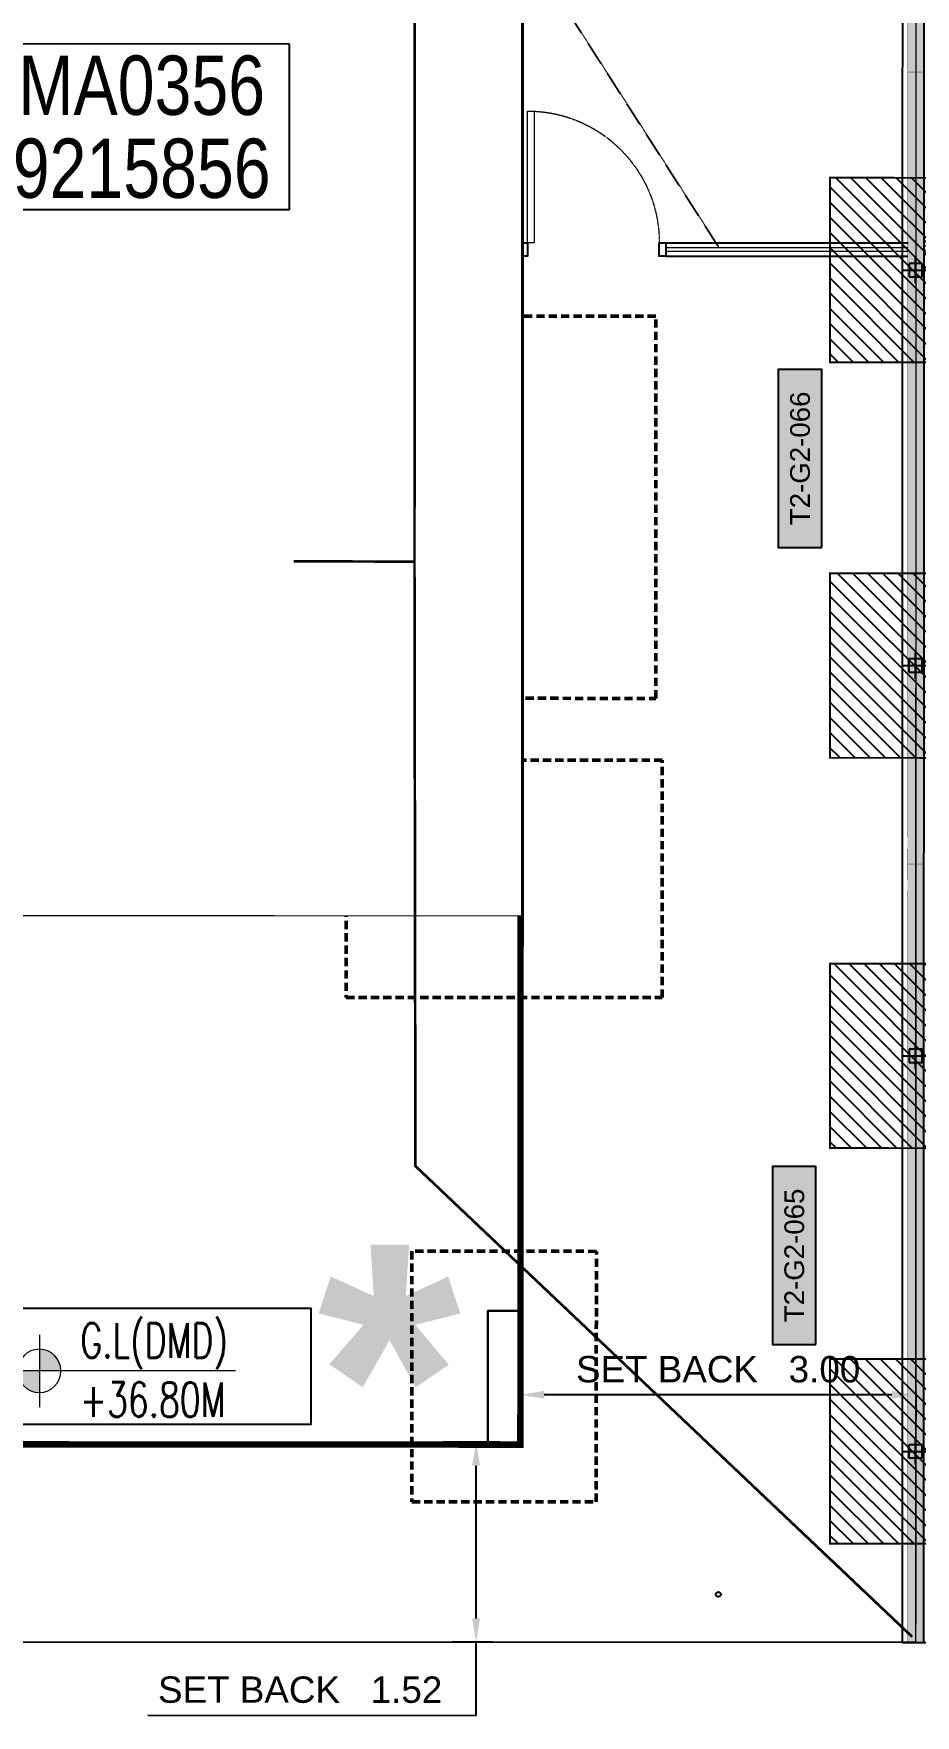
# Model space of a CAD drawing. Header units: centimetres. Extents: x -6122352 to 6876996, y -1694241 to 2592194.
# Drawn here: x 169934 to 176629, y -66734 to -53977 of the extents above; entities that cross this region are included whole.
import ezdxf
from ezdxf.enums import TextEntityAlignment as Align
from ezdxf.xclip import XClip

# ---------------------------------------------------------------- set-up
doc = ezdxf.new("R2010")
doc.units = ezdxf.units.CM
doc.header["$MEASUREMENT"] = 0
doc.header["$XCLIPFRAME"] = 2
doc.header["$PDMODE"] = 66
doc.header["$PDSIZE"] = 100
for name, pattern in [('23585-XR-AR-END-GROUND FLOOR$0$XR-END-GROUND FLOOR PLAN$0$HIDDEN2', [0.1875, 0.125, -0.0625]), ('CENTER', [2, 1.25, -0.25, 0.25, -0.25]), ('DASHED2', [0.375, 0.25, -0.125]), ('XR-AR-END-SETTING OUT PLAN$0$23261-XR-AR-SI-GF$0$HIDDEN', [0.375, 0.25, -0.125]), ('XR-AR-END-SETTING OUT PLAN$0$23585-XR-AR-END-GROUND FLOOR$0$23261-XR-AR-SI-GF$0$HIDDEN', [0.375, 0.25, -0.125]), ('XR-AR-END-SETTING OUT PLAN$0$23585-XR-AR-END-GROUND FLOOR$0$945-4P-1-101-GROUND FLOOR PLAN$0$XR-MIDDLE-GROUND FLOOR PLAN$0$HIDDEN2', [0.1875, 0.125, -0.0625]), ('XR-AR-END-SETTING OUT PLAN$0$23585-XR-AR-END-GROUND FLOOR$0$XR-END-GROUND FLOOR PLAN$0$HIDDEN2', [0.1875, 0.125, -0.0625]), ('XR-AR-END-SETTING OUT PLAN$0$23585-XR-AR-END-GROUND FLOOR$0$XR-END-GROUND FLOOR PLAN$0$xf_6a1$0$DASHED', [0.75, 0.5, -0.25])]:
    doc.linetypes.add(name, pattern=pattern)
doc.layers.get('Defpoints').update_dxf_attribs({"color": 255, "linetype": 'CENTER'})
for name, color, linetype, lineweight, true_color in [('08-Compound Wall-2', 6, 'Continuous', 25, 0xff00ff), ('08-Compound Wall-3', 5, 'Continuous', 25, 0x0000ff), ('23585-XR-AR-DAMAC PLOT LIMITS$0$1-End units', 7, 'Continuous', 5, 0xf8991e)]:
    doc.layers.add(name, color=color, linetype=linetype, lineweight=lineweight, true_color=true_color)
for name, color, linetype in [('23585-XR-AR-BOUNDARY WALLS AND SETBACKS$0$setback', 7, 'XR-AR-END-SETTING OUT PLAN$0$23261-XR-AR-SI-GF$0$HIDDEN'), ('@MI-FOOTINGS', 7, 'Continuous'), ('@MI-MEP', 7, 'Continuous'), ('@MI-REF LAYER', 7, 'Continuous'), ('@MI-TYPE-02', 6, 'Continuous'), ('B_TH_4', 7, 'Continuous'), ('PANEL-TAGS', 7, 'Continuous'), ('S-DIMENSION', 251, 'Continuous'), ('XR-AR-END-SETTING OUT PLAN$0$23585-XR-AR-END-GROUND FLOOR$0$A-Flor-Strs', 1, 'Continuous'), ('XREF1$0$S-LEVELS', 2, 'Continuous'), ('XREF1$0$TYPICAL NEW PROFILE', 3, 'Continuous')]:
    doc.layers.add(name, color=color, linetype=linetype)
for name, color, linetype, lineweight in [('23585-XR-AR-END-GROUND FLOOR$0$A-LOVR-PLAN', 251, 'Continuous', 9), ('@ Foundations', 4, 'DASHED2', 50), ('A-ANNO-TEXT', 3, 'Continuous', 25), ('XR-AR-END-SETTING OUT PLAN$0$23585-XR-AR-END-GROUND FLOOR$0$A-DOOR-FULL', 1, 'Continuous', 9), ('XR-AR-END-SETTING OUT PLAN$0$23585-XR-AR-END-GROUND FLOOR$0$A-EQUP-KITN-PLAN', 202, 'Continuous', 9), ('XR-AR-END-SETTING OUT PLAN$0$23585-XR-AR-END-GROUND FLOOR$0$A-FLOR-OVHD', 9, 'XR-AR-END-SETTING OUT PLAN$0$23585-XR-AR-END-GROUND FLOOR$0$23261-XR-AR-SI-GF$0$HIDDEN', 15), ('XR-AR-END-SETTING OUT PLAN$0$23585-XR-AR-END-GROUND FLOOR$0$A-GLAZ-SILL', 8, 'Continuous', 5), ('XR-AR-END-SETTING OUT PLAN$0$23585-XR-AR-END-GROUND FLOOR$0$A-GLAZ-WNDO', 232, 'Continuous', 9), ('XR-AR-END-SETTING OUT PLAN$0$23585-XR-AR-END-GROUND FLOOR$0$A-LOVR-PLAN', 111, 'Continuous', 9), ('XR-AR-END-SETTING OUT PLAN$0$23585-XR-AR-END-GROUND FLOOR$0$A-WALL', 7, 'Continuous', 30), ('XR-AR-END-SETTING OUT PLAN$0$23585-XR-AR-END-GROUND FLOOR$0$S-COLS', 51, 'Continuous', 40), ('XR-AR-END-SETTING OUT PLAN$0$23585-XR-AR-END-GROUND FLOOR$0$S-COLS-PATT', 8, 'Continuous', 5), ('XREF1$0$36-TAGLVL', 23, 'Continuous', 9)]:
    doc.layers.add(name, color=color, linetype=linetype, lineweight=lineweight)
doc.styles.add('Arial', font='arialbd.ttf')
doc.styles.add('PANELTAG_STYLE', font='arial.ttf')
doc.styles.get("Standard").update_dxf_attribs({"font": 'arial.ttf'})
doc.styles.add('Xref group 33-41$0$Overall SOP Plan$0$LAC-609-NG10-1-XREF-GRID-125SC$0$GRID-DIM-NO', font='arial.ttf', dxfattribs={"width": 0.8})
doc.styles.add('XREF1$0$DLT_TEXT', font='romans.shx', dxfattribs={"width": 0.7})
doc.dimstyles.new('LEADER', dxfattribs={"dimtxt": 0.18, "dimasz": 0.25, "dimexe": 0.18, "dimexo": 0.0625, "dimgap": 0.09, "dimtad": 0, "dimtih": 1, "dimtoh": 1, "dimdec": 4, "dimzin": 0, "dimdsep": 46, "dimtxsty": 'Standard', "dimblk": 'DOT', "dimcen": 0.09, "dimadec": 0, "dimazin": 0, "dimtfac": 1, "dimtdec": 4, "dimtofl": 0, "dimtmove": 0, "dimatfit": 3, "dimldrblk": 'DOT', "dimfxl": 1, "dimtolj": 1, "dimtzin": 0, "dimarcsym": 0})
doc.dimstyles.get("Standard").update_dxf_attribs({"dimtxt": 5, "dimasz": 0.5, "dimexe": 0.18, "dimexo": 0.0625, "dimgap": 0.09, "dimtad": 0, "dimtih": 1, "dimtoh": 1, "dimdec": 0, "dimzin": 0, "dimdsep": 46, "dimtxsty": 'Standard', "dimcen": 0.09, "dimadec": 0, "dimazin": 0, "dimtfac": 1, "dimtdec": 0, "dimtofl": 0, "dimtmove": 0, "dimatfit": 3, "dimfxl": 1, "dimtolj": 1, "dimtzin": 0, "dimarcsym": 0})

# ---------------------------------------------------------------- blocks, each defined once
blk = doc.blocks.new('23585-XR-AR-BOUNDARY WALLS AND SETBACKS')
at = {"layer": '08-Compound Wall-2'}
for points in [[(496559.739208506, 2768982.327076891), (496542.1177823653, 2768998.473096721), (496536.004029565, 2768991.800742978), (496531.950629939, 2768987.376943386), (496527.8972299393, 2768982.953143387), (496523.8438284184, 2768978.529541727), (496519.7902282792, 2768974.105741575), (496513.7425409908, 2768967.50540123), (496531.3636134808, 2768951.358759696)], [(496559.7392339221, 2768982.327053603), (496559.806899999, 2768982.4009), (496559.8743489552, 2768982.474511827)]]:
    blk.add_lwpolyline(points, dxfattribs=at)
at = {"layer": '23585-XR-AR-BOUNDARY WALLS AND SETBACKS$0$setback', "ltscale": 40, "const_width": 0.05}
blk.add_lwpolyline([(496556.6741001542, 2768981.202274867), (496542.2967960276, 2768994.375796448), (496538.1421869831, 2768989.841589371), (496534.0887982166, 2768985.417801631), (496530.0353982168, 2768980.994001632), (496525.9819525767, 2768976.570351822), (496521.9283484083, 2768972.146547273), (496517.7722339163, 2768967.610636459), (496532.1492828215, 2768954.436577055), (496536.3057524819, 2768958.97285092), (496540.3591508893, 2768963.396649184), (496544.4125508901, 2768967.820449183), (496548.4659508895, 2768972.244249184), (496552.5193508902, 2768976.668049183)], close=True, dxfattribs=at)
blk = doc.blocks.new('A$C9d9485f6')
at = {"layer": 'A-ANNO-TEXT', "rotation": 312.4881850805905}
blk.add_blockref('23585-XR-AR-BOUNDARY WALLS AND SETBACKS', (-2377088.534775567, -1504219.252137818), dxfattribs=at)
blk = doc.blocks.new('23585-XR-AR-DAMAC PLOT LIMITS')
at = {"layer": '23585-XR-AR-DAMAC PLOT LIMITS$0$1-End units', "color": 251, "true_color": 0x636466}
blk.add_lwpolyline([(496535.9303000001, 2768991.8683), (496542.1118999999, 2768998.614700001), (496559.8069000002, 2768982.400900001), (496553.6253000004, 2768975.6547)], close=True, dxfattribs=at)
blk = doc.blocks.new('A$Cf093b529')
at = {"layer": 'A-ANNO-TEXT'}
blk.add_blockref('23585-XR-AR-DAMAC PLOT LIMITS', (-495391.9901121984, -2768603.441896566), dxfattribs=at)
blk = doc.blocks.new('XR-AR-END-SETTING OUT PLAN$0$23585-XR-AR-END-GROUND FLOOR$0$XR-END-GROUND FLOOR PLAN$0$A$C69996ABC')
at = {"layer": 'XR-AR-END-SETTING OUT PLAN$0$23585-XR-AR-END-GROUND FLOOR$0$A-GLAZ-SILL'}
blk.add_line((0.2499999770720933, 0.9999993968456202), (0.249999977072207, 0.0999993968456252), dxfattribs=at)
at = {"layer": 'XR-AR-END-SETTING OUT PLAN$0$23585-XR-AR-END-GROUND FLOOR$0$A-GLAZ-WNDO'}
for p, q in [((-2.292778056300904e-08, 0.9999993968456202), (-2.292778056300904e-08, 0.9499993968456231)), ((0.2499999770720933, 0.9999993968456202), (-2.292778056300904e-08, 0.9999993968456202)), ((-2.292778056300904e-08, 0.9499993968456231), (0.1499999770722127, 0.9499993968456231)), ((-2.292778056300904e-08, 0.9499993968456231), (-2.292778056300904e-08, 0.1499993968456224)), ((0.1499999770722127, 0.9499993968456231), (0.1499999770722127, 0.9999993968456202)), ((0.1499999770722109, 0.999999396845622), (0.1499999770722127, 0.09999939684562342)), ((0.1499999770722127, 0.1499993968456224), (-2.292778056300904e-08, 0.1499993968456224)), ((-2.292787470992153e-08, 0.09999939684561099), (-2.292787470992153e-08, 0.1499993968456099)), ((0.1499999770722127, 0.0999993968456252), (0.1499999770722127, 0.1499993968456224)), ((0.249999977072207, 0.0999993968456252), (-2.292778056300904e-08, 0.0999993968456252))]:
    blk.add_line(p, q, dxfattribs=at)
blk.add_lwpolyline([(-2.292779299750691e-08, 0.9499993968456231), (-2.292779299750691e-08, 0.1499993968456224), (0.04999997707220416, 0.1499993968456224), (0.04999997707220416, 0.9499993968456231)], close=True, dxfattribs=at)
blk.add_lwpolyline([(0.04999997707215442, 0.0999993968456181), (-2.292784451185526e-08, 0.0999993968456181)], dxfattribs=at)
blk = doc.blocks.new('*U35')
for points in [[(91, -5.684341886080801e-14), (41, -5.684341886080801e-14), (41, 1021), (91, 1021)], [(0, 0), (38, -5.684341886080801e-14), (38, -50), (50, -50), (50, -249.999999999997), (0, -249.999999999997)], [(1100, 2.842170943040401e-14), (1062, -2.842170943040401e-14), (1062, -49.99999999999997), (1050, -49.99999999999997), (1050, -249.999999999997), (1100, -249.999999999997)]]:
    blk.add_lwpolyline(points, close=True)
at = {"color": 8, "linetype": 'XR-AR-END-SETTING OUT PLAN$0$23585-XR-AR-END-GROUND FLOOR$0$XR-END-GROUND FLOOR PLAN$0$HIDDEN2'}
blk.add_arc((41, -5.684341886080801e-14), 1021, 1.594950045944486e-15, 90, dxfattribs=at)
at = {"layer": 'XR-AR-END-SETTING OUT PLAN$0$23585-XR-AR-END-GROUND FLOOR$0$A-GLAZ-SILL', "linetype": 'XR-AR-END-SETTING OUT PLAN$0$23585-XR-AR-END-GROUND FLOOR$0$945-4P-1-101-GROUND FLOOR PLAN$0$XR-MIDDLE-GROUND FLOOR PLAN$0$HIDDEN2', "ltscale": 3}
blk.add_lwpolyline([(0, 0), (1100, 0), (1100, -249.999999999997), (0, -249.999999999997)], close=True, dxfattribs=at)
blk = doc.blocks.new('*U37')
for points in [[(91, -5.684341886080801e-14), (41, -5.684341886080801e-14), (41, 1021), (91, 1021)], [(0, 0), (38, -5.684341886080801e-14), (38, -50), (50, -50), (50, -109.9999999801787), (0, -109.9999999801787)], [(1100, 2.842170943040401e-14), (1062, -2.842170943040401e-14), (1062, -49.99999999999997), (1050, -49.99999999999997), (1050, -109.9999999801786), (1100, -109.9999999801786)]]:
    blk.add_lwpolyline(points, close=True)
at = {"color": 8, "linetype": 'XR-AR-END-SETTING OUT PLAN$0$23585-XR-AR-END-GROUND FLOOR$0$XR-END-GROUND FLOOR PLAN$0$HIDDEN2'}
blk.add_arc((41, -5.684341886080801e-14), 1021, 1.594950045944486e-15, 90, dxfattribs=at)
at = {"layer": 'XR-AR-END-SETTING OUT PLAN$0$23585-XR-AR-END-GROUND FLOOR$0$A-GLAZ-SILL', "linetype": 'XR-AR-END-SETTING OUT PLAN$0$23585-XR-AR-END-GROUND FLOOR$0$945-4P-1-101-GROUND FLOOR PLAN$0$XR-MIDDLE-GROUND FLOOR PLAN$0$HIDDEN2', "ltscale": 3}
blk.add_lwpolyline([(0, 0), (1100, 0), (1100, -109.9999999801786), (0, -109.9999999801786)], close=True, dxfattribs=at)
blk = doc.blocks.new('XR-AR-END-SETTING OUT PLAN$0$23585-XR-AR-END-GROUND FLOOR$0$XR-END-GROUND FLOOR PLAN$0$A$C45491A9B')
blk.add_lwpolyline([(-50, 0), (0, 0), (0, 1000), (-50, 1000)], close=True)
at = {"color": 8, "linetype": 'XR-AR-END-SETTING OUT PLAN$0$23585-XR-AR-END-GROUND FLOOR$0$XR-END-GROUND FLOOR PLAN$0$HIDDEN2'}
blk.add_arc((0, -4.547473508864641e-13), 1000, 90, 180, dxfattribs=at)
blk = doc.blocks.new('XR-AR-END-SETTING OUT PLAN$0$23585-XR-AR-END-GROUND FLOOR$0$A$C75a8815d')
at = {"layer": 'XR-AR-END-SETTING OUT PLAN$0$23585-XR-AR-END-GROUND FLOOR$0$S-COLS', "color": 252, "lineweight": 30}
for points in [[(-0.02841067314147949, 3499.999932765961), (-0.02841019630432129, 2699.999933242798), (249.9715893268585, 2699.999932765961), (249.9715902805328, 3499.999933004379)], [(3.814697265625e-06, 0.001664876937866211), (3.814697265625e-06, 550.001665353775), (250.0000038146973, 550.0016646385193), (250.0000038146973, 0.001665115356445312)], [(-0.02838230133056641, -3999.998283624649), (-0.0283818244934082, -2999.99828338623), (249.9716181755066, -2999.998282670975), (249.9716184139252, -3999.998283147812)]]:
    blk.add_lwpolyline(points, close=True, dxfattribs=at)
blk = doc.blocks.new('23585-XR-AR-END-GROUND FLOOR$0$XR-END-GROUND FLOOR PLAN$0$A$C45491A9B')
blk.add_lwpolyline([(-50, 0), (0, 0), (0, 1000), (-50, 1000)], close=True)
at = {"color": 8, "linetype": '23585-XR-AR-END-GROUND FLOOR$0$XR-END-GROUND FLOOR PLAN$0$HIDDEN2'}
blk.add_arc((0, -4.547473508864641e-13), 1000, 90, 180, dxfattribs=at)
blk = doc.blocks.new('XR-AR-END-SETTING OUT PLAN')
at = {"layer": '08-Compound Wall-3'}
for p, q in [((1900.044146533911, 10600.0005848068), (-523.2971514484661, 10600.00058478686)), ((1900.044146533911, 10500.00058480681), (-523.2971514474184, 10500.00058478684))]:
    blk.add_line(p, q, dxfattribs=at)
for points in [[(1950.044146533911, 10600.00060864944), (1900.044146533911, 10600.00060864944), (1900.044145320485, 10500.00060864944), (1950.044146842208, 10500.00060864944)], [(3000.044145816123, 10600.00056898237), (2950.044145816123, 10600.00056898237), (2950.044144602697, 10500.00056898237), (3000.04414612442, 10500.00056898237)]]:
    blk.add_lwpolyline(points, close=True, dxfattribs=at)
at = {"layer": '23585-XR-AR-END-GROUND FLOOR$0$A-LOVR-PLAN'}
blk.add_lwpolyline([(1900.044146533911, 10600.00063503276), (1900.044146533911, 10500.00063249208)], dxfattribs=at)
blk.add_lwpolyline([(1900.044146839268, 10534.99812595142), (1900.044146839268, 10564.99812595142), (-523.3010777489098, 10564.99812655811), (-523.3010777489098, 10534.99812655811)], close=True, dxfattribs=at)
at = {"layer": 'XR-AR-END-SETTING OUT PLAN$0$23585-XR-AR-END-GROUND FLOOR$0$A-EQUP-KITN-PLAN', "color": 8}
for p, q in [((3850.109238997102, 11100.00033140182), (3850.107901349664, 13149.99880361557)), ((5650.107138469815, 11100.00778436661), (3850.109238997102, 11100.00033140182))]:
    blk.add_line(p, q, dxfattribs=at)
at = {"layer": 'XR-AR-END-SETTING OUT PLAN$0$23585-XR-AR-END-GROUND FLOOR$0$A-EQUP-KITN-PLAN', "color": 8, "linetype": 'XR-AR-END-SETTING OUT PLAN$0$23585-XR-AR-END-GROUND FLOOR$0$XR-END-GROUND FLOOR PLAN$0$xf_6a1$0$DASHED'}
blk.add_line((5650.107175782323, 10900.00331449509), (3850.106041803956, 10900.00036239624), dxfattribs=at)
at = {"layer": 'XR-AR-END-SETTING OUT PLAN$0$23585-XR-AR-END-GROUND FLOOR$0$A-FLOR-OVHD', "color": 8, "ltscale": 5}
for p, q in [((5650.107102051377, 12949.99724912643), (5650.107101693749, 11300.00188589096)), ((5750.105340138078, 12949.99724960327), (5750.107102289796, 11300.00188541412)), ((3250.106041446328, 11000.02068042755), (3750.106041744351, 10499.99855422974)), ((3750.106041803956, 10999.99855422974), (3250.106041803956, 10499.99855327606)), ((4150.149359419942, 9210.30683708191), (3250.158987239003, 9610.350899219513)), ((3250.158987298608, 9210.306836605072), (4150.149360194802, 9610.350899219513))]:
    blk.add_line(p, q, dxfattribs=at)
at = {"layer": 'XR-AR-END-SETTING OUT PLAN$0$23585-XR-AR-END-GROUND FLOOR$0$A-FLOR-OVHD', "color": 8}
blk.add_line((3200.106140449643, 10249.99855422974), (3200.106631532311, 8999.99834060669), dxfattribs=at)
at = {"layer": 'XR-AR-END-SETTING OUT PLAN$0$23585-XR-AR-END-GROUND FLOOR$0$A-FLOR-OVHD', "color": 8, "ltscale": 5}
blk.add_lwpolyline([(3250.158987298608, 9210.306836605072), (4150.149359419942, 9210.30683708191), (4150.149360194802, 9610.350899219513), (3250.158987239003, 9610.350899219513)], close=True, dxfattribs=at)
at = {"layer": 'XR-AR-END-SETTING OUT PLAN$0$23585-XR-AR-END-GROUND FLOOR$0$A-Flor-Strs', "color": 8}
for p, q in [((3000.102111771703, 10249.9985537529), (3000.102079167962, 8999.993498325348)), ((3300.102112427354, 10249.99855422974), (3300.102079108357, 8999.99349784851)), ((3300.102093592286, 9549.99603509903), (3171.357380345464, 9681.451865673065)), ((3000.102095738053, 9549.996026039124), (3300.102093592286, 9549.99603509903)), ((3300.102093592286, 9549.99603509903), (3171.35738016665, 9418.540202617645))]:
    blk.add_line(p, q, dxfattribs=at)
at = {"layer": 'XR-AR-END-SETTING OUT PLAN$0$23585-XR-AR-END-GROUND FLOOR$0$A-GLAZ-SILL', "color": 8}
blk.add_line((3250.100986972451, 6049.997144699097), (3250.10133947432, 8199.998291492462), dxfattribs=at)
at = {"layer": 'XR-AR-END-SETTING OUT PLAN$0$23585-XR-AR-END-GROUND FLOOR$0$A-GLAZ-WNDO', "color": 8}
for p, q in [((3000.101339235902, 8199.998291015625), (3000.101339116693, 8149.998291015625)), ((3150.100986912847, 6099.997143745422), (3150.101339116693, 8199.998291015625)), ((3150.101339116693, 8199.998291015625), (3150.101339295506, 8149.998290538788)), ((3150.101339295506, 8149.998290538788), (3000.101339116693, 8149.998291015625)), ((3000.101213410497, 7447.998108863831), (3000.101213350892, 7497.998109340668)), ((3000.101213350892, 7497.998109340668), (3150.101213827729, 7497.998108386993)), ((3150.101213887334, 7447.998108863831), (3000.101213410497, 7447.998108863831)), ((3150.101213827729, 7497.998108386993), (3150.101213887334, 7447.998108863831)), ((3000.100987270474, 6746.998107910156), (3000.100986436009, 6796.998108863831)), ((3000.100986436009, 6796.998108863831), (3150.100987270474, 6796.998108863831)), ((3150.100987270474, 6796.998108863831), (3150.100986376405, 6746.998108863831)), ((3150.100986376405, 6746.998108863831), (3000.100987270474, 6746.998107910156)), ((3000.100986972451, 6049.997144699097), (3000.100986972451, 6099.997144699097)), ((3000.100986972451, 6099.997144699097), (3150.100986912847, 6099.997143745422)), ((3000.100986972451, 6049.997144699097), (3250.100986972451, 6049.997144699097)), ((3150.100986912847, 6099.997143745422), (3150.100987151265, 6049.997144699097))]:
    blk.add_line(p, q, dxfattribs=at)
for points in [[(3250.122793927789, 8199.997313976288), (3000.101339235902, 8199.998291015625)], [(3000.101213350892, 7497.998109340668), (3000.101339116693, 8149.998291015625)], [(3050.101339116693, 8149.998291015625), (3050.101213350892, 7497.998108863831)], [(3000.100986972451, 6099.997144699097), (3000.101213410497, 7447.998108863831)], [(3050.101213291287, 7447.998109340668), (3050.100986912847, 6796.998107910156)], [(3050.100986853242, 6746.998108386993), (3050.1009863168, 6099.997145175934)]]:
    blk.add_lwpolyline(points, dxfattribs=at)
at = {"layer": 'XR-AR-END-SETTING OUT PLAN$0$23585-XR-AR-END-GROUND FLOOR$0$A-LOVR-PLAN', "color": 8}
for points in [[(1950.100967422128, 10600.00060844421), (1900.100967302918, 10600.00060892105), (1900.100966289639, 10500.00060892105), (1950.100967779756, 10500.00060939789)], [(3000.100967124104, 10600.00057029724), (2950.10096617043, 10600.0005698204), (2950.100965276361, 10500.00057029724), (3000.100966647267, 10500.0005698204)]]:
    blk.add_lwpolyline(points, close=True, dxfattribs=at)
blk.add_lwpolyline([(1900.100967183709, 10600.00063562393), (1900.100967362523, 10500.00063371658)], dxfattribs=at)
at = {"layer": 'XR-AR-END-SETTING OUT PLAN$0$23585-XR-AR-END-GROUND FLOOR$0$A-WALL', "color": 8}
for points in [[(9250.102083459496, 6650.001490592957), (9050.100989297032, 6650.001235485077), (9050.10098965466, 8750.000639915466), (6850.11106570065, 8750.002635478973), (6850.111066058278, 8700.0026679039), (6750.111065879464, 8700.002668380737), (6750.111065879464, 8750.000871658325), (6650.111065939069, 8750.000871658325), (6650.111065283418, 8850.002022743225), (6950.111065164208, 8850.002250671387), (6950.111065879464, 8899.99970960617), (7050.111065879464, 8899.99970817566), (7050.11106570065, 8850.002797603607), (9050.099628582597, 8850.000640392303), (9050.10098899901, 10349.9981546402), (7050.11106581986, 10349.99975156784), (7050.111065998673, 9799.999710083008), (6950.11106570065, 9799.999708652496), (6950.112433806062, 10550.00580835342), (7050.108891561627, 10550.00580835342), (7050.104876235127, 10449.99988079071), (9050.099116638303, 10449.9981546402), (9049.948119357228, 19523.36598014832), (9249.950268521905, 19523.36597967148)], [(5650.105998054147, 10500.00084495544), (5750.106065586209, 10500.00084400177), (5750.107102289796, 11300.00188541412), (5650.107101693749, 11300.00188589096)], [(4790.1072358042, 8749.999267578125), (3250.101112738252, 8749.997854709625), (3250.123472645879, 8199.998291492462), (3000.123275354505, 8199.998291015625), (3000.100934281945, 8999.998242855072), (4540.107388034463, 8999.998847484589), (4540.107358470559, 9049.998554706573), (4790.107358232141, 9049.99855518341)], [(5650.11106570065, 8750.000054359436), (4790.107256367803, 8749.999291419983), (4790.107256188989, 8850.000108718872), (5650.111065641046, 8850.001082897186)], [(3250.12934859097, 5750.006791114807), (3250.100409820676, 5750.006854534149), (3250.100986972451, 6049.997144699097), (3000.129348531365, 6049.997144699097), (3000.129348650575, 5499.999974727631), (3250.129348769784, 5500.006791591644)], [(3250.129348710179, 5499.998108386993), (7760.105232134461, 5500.00174665451), (7760.105232253671, 5750.00045633316), (3250.129348531365, 5749.997789859772)]]:
    blk.add_lwpolyline(points, close=True, dxfattribs=at)
for points in [[(3850.106042101979, 10500.01968860626), (5750.107330158353, 10500.00084400177), (5750.107415214181, 10250.00188541412), (4790.107357934117, 10249.9985537529), (4790.107358291745, 10149.99855566025), (4540.107357993722, 10149.99855566025), (4540.10735835135, 10249.9985537529), (3000.102095916867, 10249.99855327606), (3000.102079048753, 11999.99910259247), (3250.104392960668, 11999.99910163879), (3250.104392841458, 11100.02067995071), (3850.106042161584, 11100.02068090439), (3850.10604198277, 10499.99947547913)], [(3750.106041803956, 10700.02068090439), (3750.106041803956, 10999.99855422974), (3450.106041863561, 11000.02068042755), (3250.106041446328, 11000.02068042755), (3250.106041803956, 10499.99855327606), (3750.106041744351, 10499.99855422974), (3750.106041803956, 10700.02068090439)]]:
    blk.add_lwpolyline(points, dxfattribs=at)
at = {"color": 8, "xscale": 1000.000000000001, "yscale": 1000.000000000001, "zscale": 1000.000000000001}
blk.add_blockref('XR-AR-END-SETTING OUT PLAN$0$23585-XR-AR-END-GROUND FLOOR$0$XR-END-GROUND FLOOR PLAN$0$A$C69996ABC', (3000.101009145379, 11899.99970579147), dxfattribs=at)
at = {"layer": '23585-XR-AR-END-GROUND FLOOR$0$A-LOVR-PLAN'}
blk.add_blockref('23585-XR-AR-END-GROUND FLOOR$0$XR-END-GROUND FLOOR PLAN$0$A$C45491A9B', (2950.044147029549, 10600.00058481902), dxfattribs=at)
at = {"layer": 'XR-AR-END-SETTING OUT PLAN$0$23585-XR-AR-END-GROUND FLOOR$0$A-DOOR-FULL', "color": 8, "xscale": -1, "rotation": 270}
blk.add_blockref('*U35', (4790.107358232141, 9049.99855518341), dxfattribs=at)
at = {"layer": 'XR-AR-END-SETTING OUT PLAN$0$23585-XR-AR-END-GROUND FLOOR$0$A-DOOR-FULL', "color": 8, "xscale": 0.9090909090912127, "yscale": 0.9090909090912127, "zscale": 0.9090909090912127, "rotation": 179.9999999999999}
blk.add_blockref('*U37', (6650.111066237092, 8750.001082897186), dxfattribs=at)
at = {"layer": 'XR-AR-END-SETTING OUT PLAN$0$23585-XR-AR-END-GROUND FLOOR$0$A-LOVR-PLAN', "color": 8}
blk.add_blockref('XR-AR-END-SETTING OUT PLAN$0$23585-XR-AR-END-GROUND FLOOR$0$XR-END-GROUND FLOOR PLAN$0$A$C45491A9B', (2950.100967720151, 10600.00058603287), dxfattribs=at)
at = {"layer": 'XR-AR-END-SETTING OUT PLAN$0$23585-XR-AR-END-GROUND FLOOR$0$S-COLS-PATT', "color": 8}
blk.add_blockref('XR-AR-END-SETTING OUT PLAN$0$23585-XR-AR-END-GROUND FLOOR$0$A$C75a8815d', (3000.129344239831, 5499.998310089111), dxfattribs=at)
blk = doc.blocks.new('END UNIT')
at = {"xscale": 0.001, "yscale": 0.001, "zscale": 0.001}
blk.add_blockref('XR-AR-END-SETTING OUT PLAN', (-9.150201729830158, 0), dxfattribs=at)
blk = doc.blocks.new('TH_4')
blk.add_blockref('END UNIT', (495802.3053798428, 2769130.514097063))
at = {"xscale": -1}
blk.add_blockref('END UNIT', (495826.3053798428, 2769130.514097063), dxfattribs=at)
at = {"insert": (495831.45537848, 2769133.514097056), "char_height": 2, "attachment_point": 2, "style": 'Arial'}
blk.add_mtext('\\pxqc;*', dxfattribs=at)
blk = doc.blocks.new('A$C780da55d')
at = {"layer": 'S-DIMENSION'}
blk.add_circle((39.30158065707656, -0.001709586009383202), 0.01815226144074724, dxfattribs=at)
at = {"layer": 'B_TH_4', "xscale": 1.000039159572381, "yscale": 1.000039159572381, "zscale": 1.000039159572381}
blk.add_blockref('TH_4', (-495814.0704651335, -2769239.302089663), dxfattribs=at)
blk = doc.blocks.new('23585-XR-AR-MALDIVE-2$0$TH_4')
blk.add_blockref('A$C780da55d', (495794.655359471, 2769130.864096801))
at = {"layer": '@ Foundations', "linetype": 'DASHED2', "ltscale": 0.25}
for points in [[(495831.1802292943, 2769137.659569025), (495833.4802292943, 2769137.659569025), (495833.4802292943, 2769140.559569024), (495831.1802292943, 2769140.559569024)], [(495833.5302292943, 2769135.389569025), (495833.5302292943, 2769137.189569024), (495831.1302292944, 2769137.189569024), (495831.1302292944, 2769135.389569025)], [(495831.6304292943, 2769131.564569024), (495833.0304292943, 2769131.564569024), (495833.0304292943, 2769133.464569025), (495831.6304292943, 2769133.464569025)]]:
    blk.add_lwpolyline(points, close=True, dxfattribs=at)
blk = doc.blocks.new('A$C4ad59038')
at = {"color": 1, "true_color": 0xeb0000, "const_width": 0.01}
blk.add_lwpolyline([(33.17642797250301, 0.03671054542064667), (27.17643891414627, 0.0302905784919858), (21.17643782356754, 0.02358802454546094), (15.17643673485145, 0.01688547106459737), (9.176435644738376, 0.01018291618674994), (0.02652762923389673, 2.328306436538696e-10), (0, 23.99999232846312), (9.149760706815869, 24.01003996655345), (15.14976179599762, 24.01674252003431), (21.14976288657635, 24.02344507421367), (27.1498992536217, 24.03000031830743), (33.14990034373477, 24.03670287341811), (42.29995566885918, 24.04702106770128), (42.32648329855874, 0.04702874016948044)], close=True, dxfattribs=at)
blk = doc.blocks.new('A$C648f3c42')
at = {"color": 1, "true_color": 0xeb0000, "const_width": 0.01}
blk.add_lwpolyline([(33.15262363292277, 0.0001893071457743645), (27.15261880028993, 0.0001524444669485092), (21.15261396672577, 0.0001155796926468611), (15.15260913362727, 7.871724665164948e-05), (9.152604300063103, 4.185270518064499e-05), (0, 0), (0.0005651502870023251, 24.00012975768186), (9.152604304254055, 24.00019629951566), (15.15274425270036, 24.00008570449427), (21.15260162623599, 23.9999874541536), (27.15260645840317, 24.00002431729808), (33.15261129243299, 24.00006118137389), (42.30280754901469, 24.00006668013521), (42.30267243040726, 5.969149060547352e-05)], close=True, dxfattribs=at)
blk = doc.blocks.new('XREF1$0$LVL  ATTR')
at = {"color": 7}
blk.add_wipeout([(-0.33727806633866564, 0.38352486299273547), (1.8973092599409713, 0.38352486299273547), (1.8973092599409713, -0.45047952129880775), (-0.33727806633866564, -0.4504795212988073)], dxfattribs=at)
at = {"layer": 'XREF1$0$36-TAGLVL', "extrusion": (-4.888139810645865e-07, 1.406522031717416e-17, 0.9999999999998805)}
h = blk.add_hatch(color=252, dxfattribs=at)
h.paths.add_polyline_path([(-0.06536514837319736, 0.1562500046566129, 0.4142135623730951), (-0.2216151483731973, 4.656612873077392e-09), (-0.06536514837319736, 4.656612873077392e-09)])
h.paths.add_polyline_path([(0.09088485162680264, 4.656612873077392e-09), (-0.06536514837319736, 4.656612873077392e-09), (-0.06536514837319736, -0.1562499953433871, 0.4142135623730951)])
at = {"layer": 'XREF1$0$36-TAGLVL', "extrusion": (-4.888139810645865e-07, 1.406522031717408e-17, 0.9999999999998805)}
for p, q in [((-0.06536515014719235, -0.2604166821887048), (-0.06536515014719235, 0.2604166511446238)), ((1.351057254982072, -1.396983861923218e-08, 5.262988010916589e-07), (-0.3253053234689158, -1.396983861923218e-08, -1.018362459642307e-07))]:
    blk.add_line(p, q, dxfattribs=at)
blk.add_circle((-0.06536514830387681, -4.494034574497252e-25, 3.195139836529895e-08), 0.15625, dxfattribs=at)
at = {"layer": 'XREF1$0$S-LEVELS', "color": 1}
blk.add_lwpolyline([(-0.3372780663386656, 0.3835248629927364), (1.897309259940972, 0.3835248629927364), (1.897309259940972, -0.4504795212988069), (-0.3372780663386656, -0.4504795212988069)], close=True, dxfattribs=at)
at = {"layer": 'XREF1$0$TYPICAL NEW PROFILE', "color": 3, "style": 'XREF1$0$DLT_TEXT', "width": 0.7}
for tag, p in [('+0.00M', (0.2413431143818681, 0.067100426539497, -0.0001437184612911057)), ('S.S.L', (0.2413431143818681, -0.3452672204089993, -0.0001437184612911057))]:
    blk.add_attdef(tag, p, '', height=0.2500000000000001, dxfattribs=at)
blk = doc.blocks.new('_Dot')
at = {"color": 0, "linetype": 'ByBlock', "lineweight": -2}
blk.add_line((-0.5, 0), (-1, 0), dxfattribs=at)
at = {"color": 0, "linetype": 'ByBlock', "const_width": 0.5}
blk.add_lwpolyline([(-0.25, 0, 1), (0.25, 0, 1)], format="xyb", close=True, dxfattribs=at)
blk = doc.blocks.new('*D750')
at = {"color": 0, "lineweight": -2, "transparency": 16777216}
for p, q in [((494356.3831119483, 2767860.602950659), (494356.8139653755, 2767860.602950659)), ((494356.6339653755, 2767859.264486352), (494356.6339653755, 2767860.422950659)), ((494356.758913798, 2767859.084486352), (494356.4539653755, 2767859.084486352)), ((494356.6339653755, 2767858.529066538), (494356.6339653755, 2767859.084486352)), ((494354.1427239021, 2767858.529066538), (494356.6339653755, 2767858.529066538))]:
    blk.add_line(p, q, dxfattribs=at)
at = {"color": 0, "transparency": 16777216}
for points in [[(494356.6039653755, 2767860.422950659), (494356.6639653755, 2767860.422950659), (494356.6339653755, 2767860.602950659)], [(494356.6039653755, 2767859.264486352), (494356.6639653755, 2767859.264486352), (494356.6339653755, 2767859.084486352)]]:
    blk.add_solid(points, dxfattribs=at)
at = {"layer": 'Defpoints', "color": 0, "transparency": 16777216}
for p in [(494356.3206119483, 2767860.602950659), (494356.6339653755, 2767860.602950659), (494356.821413798, 2767859.084486352)]:
    blk.add_point(p, dxfattribs=at)
at = {"color": 0, "transparency": 16777216, "insert": (494355.2983446395, 2767858.722477179), "char_height": 0.2, "attachment_point": 5}
blk.add_mtext('\\A1;SET BACK   1.52', dxfattribs=at)
blk = doc.blocks.new('*D752')
at = {"color": 0, "lineweight": -2, "transparency": 16777216}
for p, q in [((494356.9716439894, 2767860.809915917), (494356.9716439894, 2767861.140565296)), ((494359.7915641071, 2767860.960565296), (494357.1516439894, 2767860.960565296)), ((494359.9715641071, 2767860.9845614), (494359.9715641071, 2767860.780565296))]:
    blk.add_line(p, q, dxfattribs=at)
at = {"color": 0, "transparency": 16777216}
for points in [[(494357.1516439894, 2767860.990565296), (494357.1516439894, 2767860.930565296), (494356.9716439894, 2767860.960565296)], [(494359.7915641071, 2767860.990565296), (494359.7915641071, 2767860.930565296), (494359.9715641071, 2767860.960565296)]]:
    blk.add_solid(points, dxfattribs=at)
at = {"layer": 'Defpoints', "color": 0, "transparency": 16777216}
for p in [(494356.9716439894, 2767860.960565296), (494359.9715641071, 2767861.0470614), (494356.9716439894, 2767860.747415917)]:
    blk.add_point(p, dxfattribs=at)
at = {"color": 0, "transparency": 16777216, "insert": (494358.4716040482, 2767861.15404415), "char_height": 0.2, "attachment_point": 5}
blk.add_mtext('\\A1;SET BACK   3.00', dxfattribs=at)
blk = doc.blocks.new('A$C253a53b4')
at = {"color": 1, "true_color": 0xeb0000, "const_width": 0.01}
blk.add_lwpolyline([(-2.578967043431476, -17.71013962291181), (-8.57895610225387, -17.71655958984047), (-14.5789571928326, -17.723262143787), (-20.57895828154869, -17.72996469726786), (-26.57895937166177, -17.73666725214571), (-35.72886738716625, -17.74685016833246), (-35.75539501640014, 6.253142159897834), (-26.60563430911861, 6.263189798220992), (-20.60563322040252, 6.269892351701856), (-14.60563212982379, 6.276594905648381), (-8.605495762778446, 6.283150149974972), (-2.605494672665372, 6.289852704852819), (6.544560652924702, 6.300170899368823), (6.571088282158598, -17.69982142839581)], close=True, dxfattribs=at)
blk = doc.blocks.new('T2-FOOTING PLAN')
at = {"layer": '@MI-FOOTINGS', "transparency": 33554679}
h = blk.add_hatch(dxfattribs=at)
h.set_pattern_fill('ANSI31', color=8, scale=650)
h.set_pattern_definition([(45, (0, 0), (-57.45242597140699, 57.45242597140699), [])])
h.paths.add_polyline_path([(-700, 650), (700, 650), (700, -650), (-700, -650)])
at = {"layer": '@MI-FOOTINGS', "color": 160, "true_color": 0x3340f0, "const_width": 15}
blk.add_lwpolyline([(-700, 650), (700, 650), (700, -650), (-700, -650)], close=True, dxfattribs=at)
at = {"layer": '@MI-FOOTINGS', "color": 30}
blk.add_point((0, 0), dxfattribs=at)
blk = doc.blocks.new('T2-PARTITION WALL')
at = {"layer": '@MI-TYPE-02'}
h = blk.add_hatch(color=256, dxfattribs=at)
h.dxf.hatch_style = 1
h.paths.add_polyline_path([(-71.02508106571622, -42098.55009387963), (-68.87369340774603, -48000.4032188518), (51.12629905209178, -48000.44575863145), (48.97491139412159, -42098.59263365931)])
h.paths.add_polyline_path([(-68.89454710215796, -36088.55047151487), (-71.02153608424123, -42088.55009450795), (48.97845637565479, -42088.5926342876), (51.10544535767986, -36088.59301129446)])
h.paths.add_polyline_path([(-66.7640131386579, -30078.55084915002), (-68.89100212074118, -36078.55047214316), (51.10899033915484, -36078.59301192281), (53.23597932123812, -30078.59338892964)])
h.paths.add_polyline_path([(-64.63347917504143, -24068.55122678523), (-66.7604681570665, -30068.55084977832), (53.23952430277131, -30068.59338955799), (55.36651328485459, -24068.59376656482)])
h.paths.add_polyline_path([(-64.59134481713409, -23929.04480615037), (-63.51631047029514, -17929.04490245861), (56.48368760355515, -17929.06640314552), (55.40865325671621, -23929.06630683731)])
h.paths.add_polyline_path([(-63.51451874629129, -17919.04490261909), (-62.43948439945234, -11919.04499892736), (57.56051367439795, -11919.0664996143), (56.48547932755901, -17919.06640330606)])
h.paths.add_polyline_path([(-62.43769267533207, -11909.04499908781), (-61.36265832849313, -5909.045095396083), (58.63733974535717, -5909.066596083023), (57.56230539846001, -11909.06649977478)])
h.paths.add_polyline_path([(-61.36086660448927, -5899.04509555659), (-60.01430928823538, 0.01075290745939128), (59.98568878561491, -0.01074777948088013), (58.63913146936102, -5899.066596243531)])
at = {"layer": '@MI-TYPE-02', "const_width": 2.5}
for points in [[(-66.7640131386579, -30078.55084915002), (-68.89100212074118, -36078.55047214316), (51.10899033915484, -36078.59301192281), (53.23597932123812, -30078.59338892964)], [(-68.89454710215796, -36088.55047151487), (-71.02153608424123, -42088.55009450795), (48.97845637565479, -42088.5926342876), (51.10544535767986, -36088.59301129446)], [(-71.02508106571622, -42098.55009387963), (-68.87369340774603, -48000.4032188518), (51.12629905209178, -48000.44575863145), (48.97491139412159, -42098.59263365931)]]:
    blk.add_lwpolyline(points, close=True, dxfattribs=at)
at = {"layer": '@MI-FOOTINGS', "rotation": 89.98973417812736}
for p in [(-8.085275193676353, -37588.58237109403), (-8.624308159633074, -40588.58236944265), (-8.076620837266091, -43549.50874444834), (-8.615653803222813, -46549.50874279693)]:
    blk.add_blockref('T2-FOOTING PLAN', p, dxfattribs=at)
blk = doc.blocks.new('PANELTAG')
at = {"layer": 'PANEL-TAGS', "color": 1}
blk.add_lwpolyline([(-13.5, -3.3), (13.5, -3.3), (13.5, 3.3), (-13.5, 3.3)], close=True, dxfattribs=at)
at = {"layer": 'PANEL-TAGS', "color": 40, "true_color": 0xffd700}
blk.add_solid([(-13.5, -3.3), (13.5, -3.3), (-13.5, 3.3), (13.5, 3.3)], dxfattribs=at)
at = {"layer": 'PANEL-TAGS', "color": 5, "style": 'PANELTAG_STYLE'}
blk.add_attdef('TAGNO', text='', height=3, dxfattribs=at).set_placement((0, 0), align=Align.CENTER)
blk = doc.blocks.new('A$C547b7078')
at = {"color": 1, "true_color": 0xeb0000, "const_width": 0.01}
blk.add_lwpolyline([(35.15050103946123, -21.37135449005291), (29.15049620682839, -21.37139135273173), (23.15049137326423, -21.37142821727321), (17.15048654016573, -21.37146507995203), (11.15048170660157, -21.3715019444935), (1.997877406538464, -21.37154379719868), (1.998442556825466, 2.628585960250348), (11.15048171079252, 2.628652502316982), (17.15062165923882, 2.628541907295585), (23.15047903277446, 2.628443656954914), (29.15048386494163, 2.628480520099401), (35.15048869897146, 2.628517384175211), (44.30068495555315, 2.628522882703692), (44.30054983694572, -21.37148410547525)], close=True, dxfattribs=at)
dim = blk.add_linear_dim(base=(41.30064076872077, -19.49536053743213), p1=(44.30056088638958, -19.40886443341151), p2=(41.30064076872077, -19.70850991690531), text='SET BACK   <>', dimstyle='Standard', override={"dimtxt": 0.2, "dimtad": 1, "dimtih": 0, "dimdec": 2})
dim.commit()
dim.dimension.update_dxf_attribs({"geometry": '*D752', "text_midpoint": (42.80060082755517, -19.3018816835247), "insert": (-494315.6710032207, -2767880.455925833)})
dim = blk.add_linear_dim(base=(40.96296215482289, -19.852975174319), p1=(41.15041057707276, -21.37143948208541), p2=(40.64960872736992, -19.85297517525032), angle=90, text='SET BACK   <>', dimstyle='Standard', override={"dimtxt": 0.2, "dimtad": 1, "dimtih": 0, "dimdec": 2, "dimtmove": 1})
dim.commit()
dim.dimension.update_dxf_attribs({"geometry": '*D750', "text_midpoint": (40.75037681363756, -21.92685929546133), "dimtype": 128, "insert": (-494315.6710032207, -2767880.455925833)})

msp = doc.modelspace()

# ---------------------------------------------------------------- hatches: boundary and pattern name
at = {"layer": '@MI-REF LAYER'}
h = msp.add_hatch(dxfattribs=at)
h.set_pattern_fill('ANSI31', color=256, scale=1999.999998458916, angle=186.7183412143764)
h.set_pattern_definition([(231.7183412143764, (-2377109729.195271, -1504175463.930205), (196.2436825049419, -154.8819453021617), [])])
h.paths.add_polyline_path([(173636.2651195199, -46390.50374047816), (173633.6818496808, -60664.33460956941), (137332.1187900153, -60657.87843419171), (137334.6100479834, -46384.0475480083), (143584.8555456593, -46385.15914598721), (143584.6674330861, -46685.78874860216), (167386.100801028, -46690.02179595042), (167386.0196218033, -46389.39214555413)])

# ---------------------------------------------------------------- block references
at = {"layer": '@MI-REF LAYER', "xscale": 1000, "yscale": 1000, "zscale": 1000}
msp.add_blockref('A$C9d9485f6', (-23958.95045533385, 48155.57226163784), dxfattribs=at)
at = {"layer": '@MI-REF LAYER', "xscale": 1000, "yscale": 1000, "zscale": 1000, "rotation": 312.4882903633292}
msp.add_blockref('A$Cf093b529', (-891608.7329339073, 539022.7201118186), dxfattribs=at)

# ---------------------------------------------------------------- next in the draw order: block references
at = {"layer": '@MI-REF LAYER'}
ref = msp.add_blockref('23585-XR-AR-MALDIVE-2$0$TH_4', (-496151301.9159901, -2769108451.800584), dxfattribs=dict(at, xscale=1000, yscale=1000, zscale=1000, rotation=359.9898100352379))
XClip(ref).set_block_clipping_path([(495835.3953325448, 2769154.4396940554), (495826.3052454812, 2769154.3996857116), (495820.3052412018, 2769154.399648848), (495814.30523636914, 2769154.399611985), (495808.30537674366, 2769154.399710235), (495802.3052365903, 2769154.3998208307), (495793.35321120196, 2769154.429756117), (495793.3526341284, 2769130.4996254453), (495835.3953434096, 2769130.4996848367)])
ref = msp.add_blockref('23585-XR-AR-MALDIVE-2$0$TH_4', (-496106275.9210143, -2769108935.991403), dxfattribs=dict(at, xscale=1000, yscale=1000, zscale=1000, rotation=359.9898664398141))
XClip(ref).set_block_clipping_path([(495793.21421567374, 2769130.487053152), (495835.39423026494, 2769130.4882593695), (495835.3953074047, 2769154.4277864527), (495826.2929217287, 2769154.427015274), (495820.292919582, 2769154.4203127185), (495814.2927807572, 2769154.413757472), (495808.29278212436, 2769154.40705492), (495802.2927810352, 2769154.4003523667), (495793.21529314085, 2769154.427090823)])

# ---------------------------------------------------------------- next in the draw order: linework, layer by layer
at = {"layer": '@MI-REF LAYER', "const_width": 5}
msp.add_lwpolyline([(137332.1187900223, -60657.87843419927), (137334.6100479965, -46384.04754799635), (143584.8555455054, -46385.15914618879), (143584.6674330319, -46685.78874864501), (167386.1008009281, -46690.02179608966), (167386.0196215118, -46389.39214587734), (173636.2651195478, -46390.50374050862), (173633.6818493722, -60664.33460990913)], close=True, dxfattribs=at)

# ---------------------------------------------------------------- next in the draw order: block references
msp.add_blockref('T2-PARTITION WALL', (176638.8947806916, -18181.97375800248))
at = {"layer": '@MI-MEP', "color": 10, "xscale": 1000, "yscale": 1000, "zscale": 1000}
for name, p, rotation in [('A$C648f3c42', (134328.4023353714, -66172.00613632877), 359.9898100328849), ('A$C4ad59038', (176605.9812736511, -66181.96704957777), 359.9295836861422)]:
    msp.add_blockref(name, p, dxfattribs=dict(at, rotation=rotation))
at = {"layer": '@MI-REF LAYER', "color": 10, "xscale": 999.9999999999998, "yscale": 999.9999999999998, "zscale": 999.9999999999998, "rotation": 359.9261574199823}
msp.add_blockref('A$C253a53b4', (212382.7838886782, -48478.68169256479), dxfattribs=at)
at = {"layer": 'PANEL-TAGS'}
ref = msp.add_blockref('PANELTAG', (175753.1474611112, -57198.67517579952), dxfattribs=dict(at, xscale=50.00000000000001, yscale=50.00000000000001, zscale=50.00000000000001, rotation=90.00000000000001))
ref.add_attrib('TAGNO', 'T2-G2-066', dxfattribs={"color": 5, "height": 150, "rotation": 90, "style": 'PANELTAG_STYLE'}).set_placement((175753.1474611112, -57198.67517579952), align=Align.MIDDLE_CENTER)
ref = msp.add_blockref('PANELTAG', (175709.3695478351, -63244.79726043809), dxfattribs=dict(at, xscale=50.00000000000001, yscale=50.00000000000001, zscale=50.00000000000001, rotation=90.00000000000001))
ref.add_attrib('TAGNO', 'T2-G2-065', dxfattribs={"color": 5, "height": 150, "rotation": 90, "style": 'PANELTAG_STYLE'}).set_placement((175709.3695478351, -63244.79726043809), align=Align.MIDDLE_CENTER)

# ---------------------------------------------------------------- next in the draw order: block references
at = {"layer": '@MI-REF LAYER', "color": 7}
ref = msp.add_blockref('XREF1$0$LVL  ATTR', (170046.3995116587, -64121.48133999961, -1.028711233885912e-09), dxfattribs=dict(at, xscale=-1051.480567989675, yscale=1051.480567989676, zscale=1051.480567989675, rotation=179.9900720309284))
ref.add_attrib('S.S.L', 'G.L(DMD)', (170289.4632019924, -64021.35182465456, -0.1511171703383115), dxfattribs={"layer": 'XREF1$0$TYPICAL NEW PROFILE', "color": 3, "height": 262.8701419974187, "rotation": 359.9900753219566, "style": 'XREF1$0$DLT_TEXT', "width": 0.7})
ref.add_attrib('+0.00M', '+36.80M ', (170287.1598395363, -64470.68642365665, -0.1511171703383115), dxfattribs={"layer": 'XREF1$0$TYPICAL NEW PROFILE', "color": 3, "height": 262.8701419974187, "rotation": 359.9900753219566, "style": 'XREF1$0$DLT_TEXT', "width": 0.7})

# ---------------------------------------------------------------- next in the draw order: wipeouts: each hides what was drawn before it
at = {"color": 10}
msp.add_wipeout([(173636.26511951984, -46390.50374047816), (173633.68184968072, -60664.33460956941), (137332.1187900153, -60657.878434191734), (137334.61004798335, -46384.04754800831), (143584.8555456593, -46385.159145987214), (143584.6674330861, -46685.788748602165), (167386.10080102787, -46690.02179595042), (167386.0196218033, -46389.39214555412)], dxfattribs=at).dxf.layer = '@MI-REF LAYER'

# ---------------------------------------------------------------- next in the draw order: texts
at = {"layer": '@MI-REF LAYER', "color": 7, "insert": (169726.5619063128, -54142.84436453592), "char_height": 450, "width": 2056.8768805703, "attachment_point": 1, "rotation": 359.9880329740282, "line_spacing_factor": 0.8394388776454546, "style": 'Xref group 33-41$0$Overall SOP Plan$0$LAC-609-NG10-1-XREF-GRID-125SC$0$GRID-DIM-NO', "bg_fill": 19, "box_fill_scale": 1.2, "bg_fill_color": 256, "bg_fill_transparency": 0}
msp.add_mtext('\\pxqc;MA0356\\P9215856', dxfattribs=at)

# ---------------------------------------------------------------- next in the draw order: leaders
at = {"layer": '@MI-REF LAYER', "linetype": 'DASHED2'}
msp.add_leader([(175138.5419523451, -55599.40567249962), (172279.190560395, -51141.47393555536)], dimstyle='LEADER', dxfattribs=at)

# ---------------------------------------------------------------- next in the draw order: linework, layer by layer
at = {"layer": '@MI-REF LAYER', "color": 1, "const_width": 19.99999999999999}
msp.add_lwpolyline([(176603.9710771405, -66137.634188611), (172832.8170636988, -62567.17925696965), (172825.9835663135, -57981.64433074131), (171909.5758419537, -57980.35394569175), (172825.9835663135, -57981.64433074131), (172830.887579611, -46380.86089756218), (176617.943613307, -42304.6154559617)], dxfattribs=at)

# ---------------------------------------------------------------- next in the draw order: block references
at = {"layer": '@MI-REF LAYER', "color": 10, "xscale": 1000, "yscale": 1000, "zscale": 1000, "rotation": 359.9898100364956}
msp.add_blockref('A$C547b7078', (132334.325857243, -44800.10735790376), dxfattribs=at)

# ---------------------------------------------------------------- next in the draw order: wipeouts: each hides what was drawn before it
msp.add_wipeout([(164938.11620760825, -56007.03217810213), (171907.59975193988, -56000.07743315009), (171911.29192655726, -59700.075590181004), (164941.80838133403, -59707.030337693504)]).dxf.layer = '@MI-REF LAYER'

doc.saveas('drawing.dxf')
